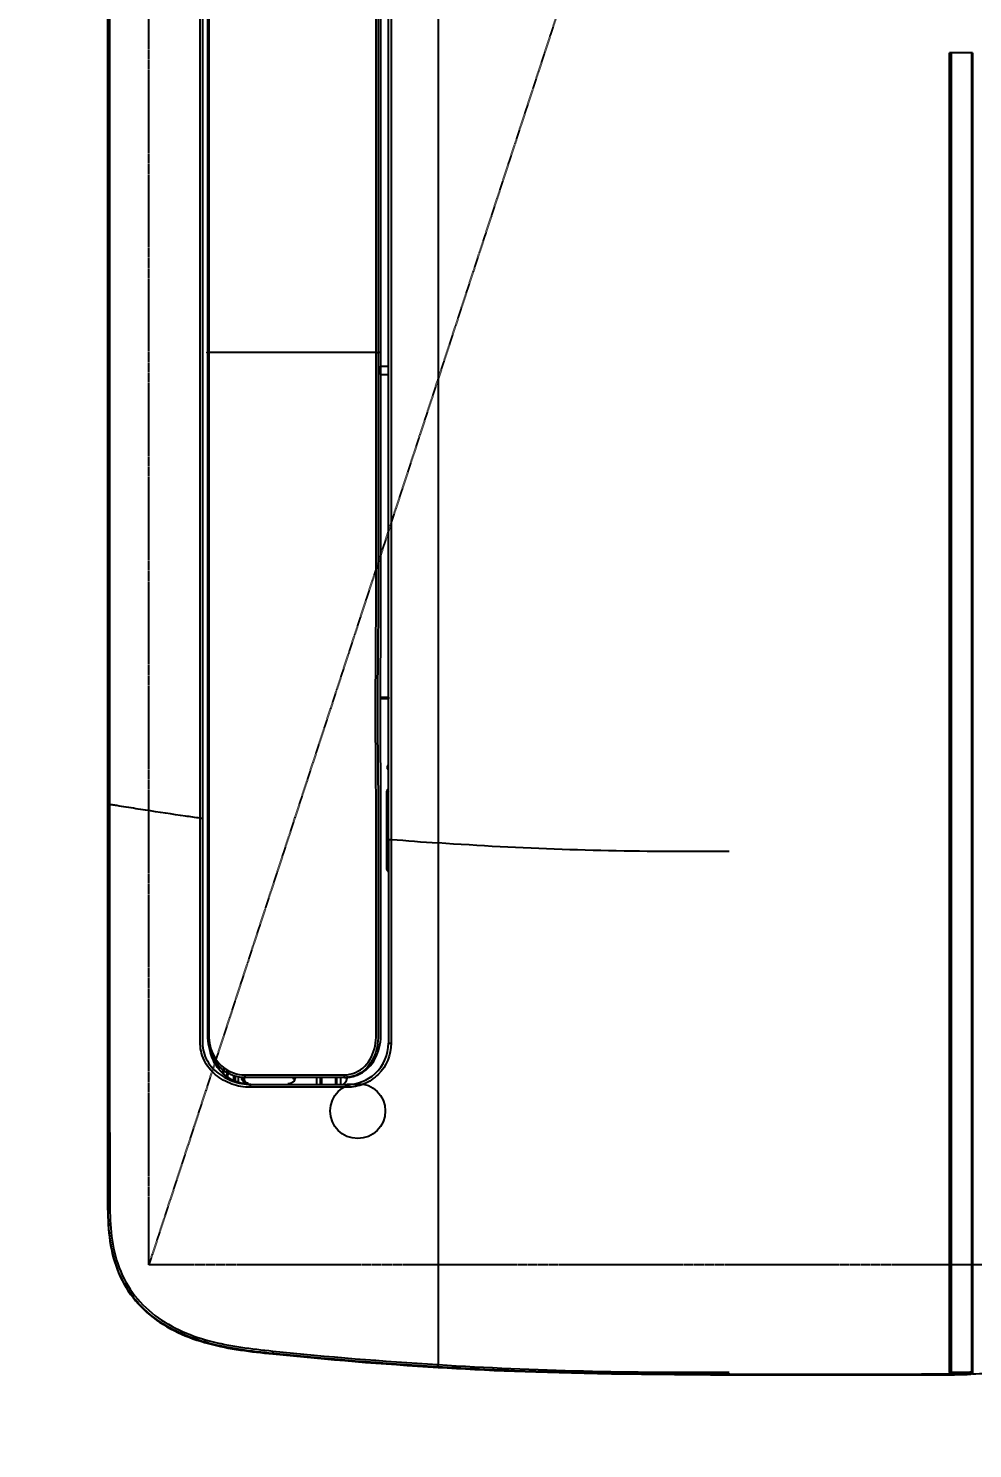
# Model space of a CAD drawing. Header units: millimetres. Extents: x 83042 to 109442, y 67232 to 86252.
# Drawn here: x 98123 to 98466, y 79793 to 80309 of the extents above; entities that cross this region are included whole.
import ezdxf

# ---------------------------------------------------------------- set-up
doc = ezdxf.new("R2010")
doc.units = ezdxf.units.MM
doc.linetypes.add('ACAD_ISO04W100', pattern=[30, 24, -3, 0, -3])
doc.linetypes.add('HIDDEN', pattern=[0.375, 0.25, -0.125])
for name, color, linetype in [('DIM', 7, 'Continuous'), ('도면층8', 8, 'Continuous'), ('면적', 241, 'ACAD_ISO04W100')]:
    doc.layers.add(name, color=color, linetype=linetype)
doc.styles.add('HY 울릉도 L', font='malgun.ttf')
doc.styles.add('YOURNAME', font='malgun.ttf')
doc.dimstyles.new('60', dxfattribs={"dimscale": 60, "dimtxt": 2, "dimasz": 1, "dimexe": 1, "dimexo": 1, "dimgap": 1, "dimtad": 1, "dimdec": 0, "dimrnd": 0.05, "dimdsep": 46, "dimlunit": 6, "dimtxsty": 'HY 울릉도 L', "dimblk": 'ARCHTICK', "dimcen": 2.5, "dimdle": 1, "dimclrd": 133, "dimclre": 133, "dimclrt": 30, "dimadec": 0, "dimazin": 0, "dimtfac": 1, "dimtdec": 0, "dimtix": 1, "dimtmove": 2, "dimatfit": 3, "dimldrblk": 'ARCHTICK', "dimfxl": 1, "dimlwd": -1, "dimlwe": -1, "dimarcsym": 0})
doc.dimstyles.new('YOURNAME-50', dxfattribs={"dimscale": 50, "dimtxt": 1.8, "dimasz": 0.9, "dimexe": 1, "dimexo": 3, "dimgap": 0.7, "dimtad": 1, "dimdec": 0, "dimzin": 0, "dimdsep": 46, "dimtxsty": 'YOURNAME', "dimblk": 'ARCHTICK', "dimcen": 0, "dimclrd": 1, "dimclre": 1, "dimclrt": 7, "dimadec": 0, "dimazin": 0, "dimtfac": 1, "dimtdec": 0, "dimtix": 1, "dimtmove": 2, "dimatfit": 3, "dimldrblk": 'ARCHTICK', "dimfxl": 1, "dimtolj": 1, "dimtzin": 0, "dimarcsym": 0})

# ---------------------------------------------------------------- blocks, each defined once
blk = doc.blocks.new('*U16')
at = {"color": 8}
for p, q in [((64.94, 499.79), (64.94, 499.97)), ((74.34, 499.97), (74.34, 499.79)), ((207.18, 499.78), (207.18, 499.97)), ((1312.7, 499.97), (207.18, 499.97)), ((207.18, 499.29), (207.18, 499.78)), ((207.18, 499.78), (1312.7, 499.78)), ((1312.7, 499.29), (207.18, 499.29)), ((112.06, 459.46), (110.89, 459.46)), ((111.13, 459.66), (112.3, 459.66)), ((112.3, 459.66), (111.13, 459.66)), ((106.72, 454.1), (108.78, 454.1)), ((109.46, 458.21), (109.46, 458.21)), ((110.81, 457.77), (110.81, 457.77)), ((111.15, 458.06), (111.15, 458.06)), ((108.37, 452.6), (106.16, 452.6)), ((106.51, 453.6), (108.64, 453.6)), ((107.32, 450.92), (107.99, 450.92)), ((107.32, 450.42), (107.32, 450.92)), ((107.94, 450.42), (107.32, 450.42)), ((107.67, 450.92), (107.67, 451.04)), ((105.97, 434.3), (105.67, 434.3)), ((107.32, 432.52), (107.32, 432.02)), ((107.32, 432.52), (107.94, 432.52)), ((107.94, 424.19), (105.44, 424.19)), ((105.44, 422.63), (107.94, 422.63)), ((107.94, 422.31), (105.44, 422.31)), ((105.44, 417.17), (107.94, 417.17)), ((107.94, 416.85), (105.44, 416.85)), ((105.44, 415.29), (107.94, 415.29)), ((105.47, 413.05), (105.47, 408.05)), ((183.92, 398.12), (183.92, 398.62)), ((183.92, 398.62), (203.22, 398.62)), ((194.4, 398), (1325.49, 398)), ((1325.47, 397.02), (194.4, 397.02)), ((203.22, 398.12), (194.8, 398.12)), ((203.22, 398.12), (203.22, 398.62)), ((203.22, 398.62), (206.22, 398.62)), ((203.72, 398.12), (203.22, 398.12)), ((203.22, 398), (203.22, 398.12)), ((203.72, 398.12), (203.72, 398)), ((205.72, 398.12), (203.72, 398.12)), ((206.22, 398.12), (205.72, 398.12)), ((205.72, 398), (205.72, 398.12)), ((206.22, 398.62), (211.42, 398.62)), ((206.22, 398.62), (206.22, 398.12)), ((206.22, 398.12), (206.22, 398)), ((211.42, 398.12), (206.22, 398.12)), ((211.42, 398.62), (211.42, 398.12)), ((212.2, 398.46), (212, 398)), ((212.82, 398.04), (219.55, 398.04)), ((220.02, 398.37), (221.02, 398.37)), ((221.49, 398.04), (245.47, 398.04)), ((245.47, 398.04), (245.47, 400.9)), ((245.47, 398.04), (245.47, 398)), ((245.97, 398.04), (245.47, 398.04)), ((245.97, 400.9), (245.97, 398.04)), ((245.97, 398), (245.97, 398.04)), ((366.17, 400.98), (363.17, 400.98)), ((363.17, 400.98), (363.17, 398)), ((366.17, 400.98), (366.17, 398)), ((1326.79, 380), (193.09, 380)), ((0.23, 194), (0.05, 194)), ((0.05, 194), (0.05, 194)), ((0.16, 193.19), (0.16, 193.19)), ((0.09, 190.49), (0.09, 190.49)), ((0.1, 190.56), (0.1, 190.56)), ((0.12, 189.44), (0.12, 189.43)), ((0.25, 186.81), (0.25, 186.8)), ((0.25, 186.81), (0.25, 186.8)), ((479.94, 186.06), (479.94, 186.02))]:
    blk.add_line(p, q, dxfattribs=at)
at = {"color": 1, "linetype": 'HIDDEN'}
blk.add_line((1479.94, 14.99), (39.94, 484.99), dxfattribs=at)
at = {"color": 0}
blk.add_line((7.59, 440), (7.77, 439.98), dxfattribs=at)
at = {"color": 1, "linetype": 'HIDDEN'}
blk.add_lwpolyline([(1479.94, 484.99), (1479.94, 14.99), (39.94, 14.99), (39.94, 484.99)], close=True, dxfattribs=at)
at = {"color": 1, "ltscale": 5}
blk.add_circle((95.79, 409.18), 10, dxfattribs=at)
at = {"color": 8, "extrusion": (0, -1.78405e-06, 1)}
for centre, radius, start, end in [((110.65, 468.06, 0), 11.8, 258.0221, 265.7489), ((110.65, 468.06, 0), 11.5, 258.8284, 270), ((111.15, 468.06, 0), 10, 260.9749, 268.0634)]:
    blk.add_arc(centre, radius, start, end, dxfattribs=at)
at = {"color": 8, "extrusion": (0, 1.78405e-06, -1)}
for centre, radius, start, end in [((-110.65, 468.06, 0), 11.8, 274.2264, 281.8969), ((-111.15, 468.06, 0), 10.3, 271.9087, 279.9474), ((-111.15, 468.06, 0), 10, 270, 278.8915)]:
    blk.add_arc(centre, radius, start, end, dxfattribs=at)
at = {"color": 8, "extrusion": (0, 0, -1)}
for centre, radius, start, end in [((-108.17, 448.9), 2.5, 0, 90), ((-108.17, 434.3), 2.5, 270, 0), ((-183.92, 396.62), 2, 44.0902, 90), ((-211.42, 396.62), 2, 90, 112.9871)]:
    blk.add_arc(centre, radius, start, end, dxfattribs=at)
at = {"color": 8}
for centre, radius, start, end in [((107.32, 448.92), 1.5, 90, 180), ((108.17, 448.9), 2.2, 90, 180), ((183.92, 396.62), 1.5, 90, 112.3383), ((203.22, 398.12), 0.5, 0, 90), ((206.22, 398.12), 0.5, 90, 180), ((211.42, 396.62), 1.5, 67.0129, 90), ((220.02, 397.87), 0.5, 90, 164.4244), ((221.02, 397.87), 0.5, 15.5756, 90), ((0.87, 193.8), 0.2, 90, 99.4283)]:
    blk.add_arc(centre, radius, start, end, dxfattribs=at)
for centre, major_axis, ratio, start_param, end_param in [((64.94, 498.79), (0, -1), 0.001929, 3.193953, 4.306784), ((74.34, 498.79), (0, -1), 0.001772, 3.193953, 4.288885), ((111.16, 468.06), (0.54, 10.29), 0.999999, 3.160229, 3.194513), ((111.15, 457.76), (0, -0.3), 0.033315, 1.570795, 3.141593), ((108.94, 450), (1, 0), 0.196079, 1.608953, 3.141593), ((104.44, 413), (-1, 0), 0.07156, 3.153473, 4.767184), ((108.47, 419.98), (0, -7.07), 0.707107, 5.639684, 6.283185), ((108.94, 414), (-1, 0), 0.074744, 4.759147, 6.283185), ((120.44, 397), (0, 1), 0.039733, 0.029781, 1.540115), ((212.36, 397.79), (0.313, 0.39), 0.614856, 5.699141, 6.283185), ((220.02, 397.87), (0, 0.5), 0.4, 0, 1.298954), ((221.02, 397.87), (0, 0.5), 0.4, 4.984232, 6.283185), ((1.22, 194.01), (-1, -0.011), 0.000851, 5.81073, 6.230827), ((0.73, 193.82), (-0.5, 0.021), 0.710917, 0.074486, 0.971745), ((0.78, 194.01), (-0.436, 0.245), 0.699022, 0.689796, 1.432768), ((0.81, 194.06), (-0.393, 0.309), 0.676566, 0.870738, 1.553972), ((0.87, 193.8), (0.033, -0.197), 0.348188, 3.1344, 4.658358), ((0.87, 193.8), (0, -0.2), 0.351833, 3.141593, 4.716068), ((0.99, 193.8), (0, -0.2), 0.205027, 3.141593, 4.714452), ((1.09, 186.26), (0, -0.2), 0.201921, 4.714424, 6.229723)]:
    blk.add_ellipse(centre, major_axis=major_axis, ratio=ratio, start_param=start_param, end_param=end_param, dxfattribs=at)
at = {"color": 0}
blk.add_ellipse((8.76, 439.87), major_axis=(0.995, -0.101), ratio=0.077303, start_param=1.70807, end_param=3.089075, dxfattribs=at)
at = {"color": 8}
for points, knots in [([(64.94, 499.97), (60.94, 499.97), (56.94, 499.96), (48.99, 499.3), (44.99, 498.64), (37.4, 496.32), (33.73, 494.64), (27.14, 490.26), (24.24, 487.62), (16.62, 478.39), (13.4, 470.95), (9.3, 455.73), (8.4, 447.91), (7.59, 440)], [0, 0, 0, 0, 0.125, 0.125, 0.25, 0.25, 0.375, 0.375, 0.5, 0.5, 0.75, 0.75, 1, 1, 1, 1]), ([(7.77, 439.98), (8.57, 447.84), (9.47, 455.72), (12.57, 467.18), (13.89, 470.95), (17.27, 478.04), (19.36, 481.44), (24.4, 487.53), (27.32, 490.18), (33.97, 494.56), (37.55, 496.2), (45.18, 498.5), (49.12, 499.14), (57, 499.78), (60.97, 499.79), (64.94, 499.79)], [0, 0, 0, 0, 0.25, 0.25, 0.375, 0.375, 0.5, 0.5, 0.625, 0.625, 0.75, 0.75, 0.875, 0.875, 1, 1, 1, 1]), ([(64.94, 499.19), (61.02, 499.18), (57.1, 499.16), (49.32, 498.5), (45.44, 497.86), (37.92, 495.56), (34.38, 493.94), (27.84, 489.58), (24.98, 486.95), (20.03, 480.91), (17.99, 477.55), (14.67, 470.54), (13.37, 466.82), (10.33, 455.51), (9.44, 447.75), (8.63, 439.96)], [0, 0, 0, 0, 0.125, 0.125, 0.25, 0.25, 0.375, 0.375, 0.5, 0.5, 0.625, 0.625, 0.75, 0.75, 1, 1, 1, 1]), ([(74.34, 499.97), (72.99, 499.97), (71.63, 499.97), (69.39, 499.97), (68.5, 499.97), (66.72, 499.97), (65.83, 499.97), (64.94, 499.97)], [0, 0, 0, 0, 0.432551, 0.432551, 0.716276, 0.716276, 1, 1, 1, 1]), ([(64.94, 499.79), (66.3, 499.79), (67.65, 499.79), (69.9, 499.79), (70.79, 499.79), (72.56, 499.79), (73.45, 499.79), (74.34, 499.79)], [0, 0, 0, 0, 0.432551, 0.432551, 0.716275, 0.716275, 1, 1, 1, 1]), ([(74.34, 499.2), (73.67, 499.2), (73.01, 499.2), (69.87, 499.19), (67.41, 499.19), (64.94, 499.19)], [0, 0, 0, 0, 0.212761, 0.212761, 1, 1, 1, 1]), ([(207.1, 499.97), (203.06, 499.97), (199.01, 499.97), (180.94, 499.97), (166.92, 499.97), (148.86, 499.97), (144.81, 499.97), (124.57, 499.97), (108.38, 499.97), (86.24, 499.97), (80.29, 499.97), (74.34, 499.97)], [0, 0, 0, 0, 0.091469, 0.091469, 0.40823, 0.40823, 0.499699, 0.499699, 0.865576, 0.865576, 1, 1, 1, 1]), ([(74.34, 499.79), (78.39, 499.79), (82.44, 499.79), (102.68, 499.79), (118.87, 499.79), (143.16, 499.79), (151.25, 499.78), (175.25, 499.78), (191.16, 499.78), (207.07, 499.78)], [0, 0, 0, 0, 0.091494, 0.091494, 0.457471, 0.457471, 0.640459, 0.640459, 1, 1, 1, 1]), ([(207.07, 499.29), (191.16, 499.29), (175.25, 499.29), (151.25, 499.28), (143.15, 499.28), (118.87, 499.26), (102.68, 499.24), (82.44, 499.21), (78.39, 499.21), (74.34, 499.2)], [0, 0, 0, 0, 0.35954, 0.35954, 0.542528, 0.542528, 0.908505, 0.908505, 1, 1, 1, 1]), ([(202.08, 466.37), (202.33, 468.15), (203.26, 474.84), (204.6, 483.83), (205.89, 492.05), (206.54, 496.07), (206.87, 498.1), (207.01, 498.98), (207.07, 499.29)], [0, 0, 0, 0, 0.156829, 0.590095, 0.806728, 0.915045, 0.969203, 1, 1, 1, 1]), ([(104.39, 448.19), (104.4, 450.47), (104.78, 452.71), (106.32, 457.01), (107.46, 459.03), (110.39, 462.51), (112.22, 463.98), (115.33, 465.46), (116.45, 465.83), (118.67, 466.29), (119.79, 466.38), (129.93, 466.4), (138.94, 466.37), (166, 466.38), (184.04, 466.37), (202.07, 466.37)], [0, 0, 0, 0, 0.0625, 0.0625, 0.125, 0.125, 0.1875, 0.1875, 0.21875, 0.21875, 0.25, 0.25, 0.5, 0.5, 1, 1, 1, 1]), ([(202.08, 465.48), (184.3, 465.49), (166.51, 465.49), (139.84, 465.49), (130.96, 465.48), (120.96, 465.5), (119.84, 465.54), (117.64, 465.26), (116.54, 464.96), (113.36, 463.64), (111.53, 462.21), (108.57, 458.76), (107.42, 456.75), (106.25, 453.57), (105.95, 452.47), (105.54, 450.25), (105.44, 449.09), (105.44, 448)], [0, 0, 0, 0, 0.5, 0.5, 0.75, 0.75, 0.78125, 0.78125, 0.8125, 0.8125, 0.875, 0.875, 0.9375, 0.9375, 0.96875, 0.96875, 1, 1, 1, 1]), ([(202.07, 466.37), (210.7, 466.36), (219.34, 466.37), (234.17, 466.37), (240.37, 466.37), (252.76, 466.37), (258.96, 466.37), (277.55, 466.37), (289.94, 466.37), (308.53, 466.37), (314.73, 466.37), (327.12, 466.37), (333.32, 466.37), (351.91, 466.37), (364.31, 466.37), (382.9, 466.37), (389.09, 466.37), (401.49, 466.37), (407.68, 466.37), (420.08, 466.37), (426.28, 466.37), (444.87, 466.37), (457.26, 466.37), (475.85, 466.37), (1042.05, 466.37), (1054.44, 466.37), (1060.64, 466.37), (1079.23, 466.37), (1091.62, 466.37), (1110.21, 466.37), (1116.41, 466.37), (1128.81, 466.37), (1135, 466.37), (1153.59, 466.37), (1165.99, 466.37), (1184.58, 466.37), (1190.78, 466.37), (1203.17, 466.37), (1209.37, 466.37), (1221.76, 466.37), (1227.96, 466.37), (1246.55, 466.37), (1258.94, 466.37), (1277.53, 466.37), (1283.73, 466.37), (1296.12, 466.37), (1302.32, 466.37), (1311.62, 466.37), (1314.71, 466.37), (1317.81, 466.37)], [0, 0, 0, 0, 0.046607, 0.046607, 0.08006, 0.08006, 0.113512, 0.113512, 0.180417, 0.180417, 0.213869, 0.213869, 0.247322, 0.247322, 0.314226, 0.314226, 0.347679, 0.347679, 0.381131, 0.381131, 0.414583, 0.414583, 0.481488, 0.481488, 0.514941, 0.514941, 0.548393, 0.548393, 0.615298, 0.615298, 0.64875, 0.64875, 0.682202, 0.682202, 0.749107, 0.749107, 0.78256, 0.78256, 0.816012, 0.816012, 0.849464, 0.849464, 0.916369, 0.916369, 0.949821, 0.949821, 0.983274, 0.983274, 1, 1, 1, 1]), ([(1317.81, 465.48), (1314.71, 465.48), (1311.62, 465.48), (1302.32, 465.48), (1296.12, 465.48), (1283.73, 465.48), (1277.53, 465.48), (1258.94, 465.48), (1246.55, 465.48), (1227.96, 465.48), (1221.76, 465.48), (1209.37, 465.48), (1203.17, 465.48), (1190.78, 465.48), (1184.58, 465.48), (1165.99, 465.49), (1153.59, 465.49), (1135, 465.49), (1128.81, 465.49), (1116.41, 465.48), (1110.21, 465.48), (1091.62, 465.48), (1079.23, 465.48), (1060.64, 465.48), (1054.44, 465.48), (1042.05, 465.48), (475.85, 465.48), (457.26, 465.48), (444.87, 465.48), (426.28, 465.49), (420.08, 465.49), (407.68, 465.49), (401.49, 465.49), (389.09, 465.49), (382.9, 465.49), (364.31, 465.49), (351.91, 465.49), (333.32, 465.49), (327.12, 465.49), (314.73, 465.49), (308.53, 465.49), (289.94, 465.48), (277.55, 465.48), (258.96, 465.48), (252.76, 465.48), (240.37, 465.48), (234.17, 465.48), (219.34, 465.49), (210.71, 465.48), (202.08, 465.48)], [0, 0, 0, 0, 0.016728, 0.016728, 0.05018, 0.05018, 0.083633, 0.083633, 0.150538, 0.150538, 0.183991, 0.183991, 0.217444, 0.217444, 0.250897, 0.250897, 0.317803, 0.317803, 0.351255, 0.351255, 0.384708, 0.384708, 0.451614, 0.451614, 0.485067, 0.485067, 0.51852, 0.51852, 0.585425, 0.585425, 0.618878, 0.618878, 0.652331, 0.652331, 0.685784, 0.685784, 0.752689, 0.752689, 0.786142, 0.786142, 0.819595, 0.819595, 0.886501, 0.886501, 0.919954, 0.919954, 0.953407, 0.953407, 1, 1, 1, 1]), ([(105.44, 448), (105.44, 449.96), (106.23, 453.88), (109.56, 458.9), (113.79, 461.69), (117.05, 462.67), (118.42, 462.86), (118.81, 462.9)], [0, 0, 0, 0, 0.270614, 0.541229, 0.811843, 0.94715, 1, 1, 1, 1]), ([(107.94, 450), (107.94, 452.79), (108.83, 455.54), (112.09, 459.91), (114.48, 461.57), (118.44, 463.01), (119.8, 463.32), (122.62, 463.61), (124.04, 463.59), (128.27, 463.59), (131.1, 463.59), (145.22, 463.58), (156.51, 463.58), (190.41, 463.57), (213, 463.58), (280.79, 463.58), (325.98, 463.57), (371.17, 463.58)], [0, 0, 0, 0, 0.03125, 0.03125, 0.0625, 0.0625, 0.078125, 0.078125, 0.09375, 0.09375, 0.125, 0.125, 0.25, 0.25, 0.5, 0.5, 1, 1, 1, 1]), ([(371.17, 463.21), (326.21, 463.2), (281.25, 463.2), (213.81, 463.21), (191.33, 463.21), (157.61, 463.21), (146.37, 463.21), (132.32, 463.21), (129.51, 463.21), (125.3, 463.22), (123.89, 463.24), (121.09, 463.11), (119.69, 462.89), (115.7, 461.64), (113.25, 460.03), (109.86, 455.7), (108.9, 452.97), (108.9, 450.2)], [0, 0, 0, 0, 0.5, 0.5, 0.75, 0.75, 0.875, 0.875, 0.90625, 0.90625, 0.921875, 0.921875, 0.9375, 0.9375, 0.96875, 0.96875, 1, 1, 1, 1]), ([(371.17, 463.58), (371.17, 463.67), (371.17, 463.74), (371.17, 463.86), (371.17, 463.9), (371.17, 463.95), (371.17, 463.96), (371.17, 463.93), (371.17, 463.9), (371.17, 463.8), (371.17, 463.74), (371.17, 463.58), (371.17, 463.48), (371.17, 463.32), (371.17, 463.27), (371.17, 463.21)], [0, 0, 0, 0, 0.152614, 0.152614, 0.305228, 0.305228, 0.457842, 0.457842, 0.610455, 0.610455, 0.763069, 0.763069, 0.915683, 0.915683, 1, 1, 1, 1]), ([(371.17, 463.58), (452.63, 463.58), (1094.09, 463.58), (1216.28, 463.58), (1257.01, 463.6), (1318.1, 463.58), (1338.47, 463.59), (1369.01, 463.59), (1379.18, 463.6), (1391.91, 463.6), (1394.45, 463.66), (1399.54, 463.49), (1402.08, 462.97), (1406.57, 460.78), (1408.54, 459.13), (1411.24, 454.97), (1411.94, 452.5), (1411.94, 450)], [0, 0, 0, 0, 0.5, 0.5, 0.75, 0.75, 0.875, 0.875, 0.9375, 0.9375, 0.953125, 0.953125, 0.96875, 0.96875, 0.984375, 0.984375, 1, 1, 1, 1]), ([(1410.98, 450.21), (1410.98, 452.71), (1410.22, 455.17), (1407.41, 459.27), (1405.38, 460.89), (1401.93, 462.41), (1400.7, 462.77), (1398.22, 463.18), (1396.95, 463.22), (1393.14, 463.23), (1390.6, 463.22), (1377.92, 463.22), (1367.77, 463.21), (1337.31, 463.2), (1317.01, 463.2), (1256.08, 463.21), (1215.47, 463.2), (1093.63, 463.21), (452.4, 463.21), (371.17, 463.21)], [0, 0, 0, 0, 0.015625, 0.015625, 0.03125, 0.03125, 0.039062, 0.039062, 0.046875, 0.046875, 0.0625, 0.0625, 0.125, 0.125, 0.25, 0.25, 0.5, 0.5, 1, 1, 1, 1]), ([(120.4, 397.03), (116.16, 397.03), (112.02, 398.78), (107.59, 403.22), (106.4, 405), (104.8, 408.88), (104.39, 410.96), (104.39, 413.07)], [0, 0, 0, 0, 0.5, 0.5, 0.75, 0.75, 1, 1, 1, 1]), ([(105.44, 413), (105.44, 409.3), (106.87, 405.61), (112.18, 399.81), (116.28, 397.98), (120.44, 398)], [0, 0, 0, 0, 0.472272, 0.472272, 1, 1, 1, 1]), ([(371.17, 401.77), (348.67, 401.76), (326.16, 401.77), (292.41, 401.77), (281.16, 401.73), (258.66, 401.92), (247.4, 401.99), (224.9, 401.96), (213.65, 401.76), (191.15, 401.78), (179.9, 401.76), (157.4, 401.77), (146.15, 401.77), (132.09, 401.77), (129.28, 401.78), (125.07, 401.78), (123.66, 401.73), (120.86, 401.84), (119.46, 402.03), (115.43, 403.06), (112.85, 404.38), (109.03, 408.45), (107.94, 411.19), (107.94, 414)], [0, 0, 0, 0, 0.25, 0.25, 0.375, 0.375, 0.5, 0.5, 0.625, 0.625, 0.75, 0.75, 0.875, 0.875, 0.90625, 0.90625, 0.921875, 0.921875, 0.9375, 0.9375, 0.96875, 0.96875, 1, 1, 1, 1]), ([(107.94, 414), (107.94, 412.58), (108.18, 411.15), (109.12, 408.48), (109.81, 407.27), (112.53, 403.97), (115.03, 402.46), (119.09, 401.2), (120.5, 400.94), (123.31, 400.75), (124.72, 400.78), (128.94, 400.78), (131.75, 400.78), (145.83, 400.77), (157.1, 400.78), (179.63, 400.77), (190.9, 400.77), (213.43, 400.76), (224.7, 400.9), (247.23, 400.92), (258.5, 400.87), (281.03, 400.74), (292.3, 400.77), (326.1, 400.77), (348.63, 400.77), (371.17, 400.77)], [0, 0, 0, 0, 0.015625, 0.015625, 0.03125, 0.03125, 0.0625, 0.0625, 0.078125, 0.078125, 0.09375, 0.09375, 0.125, 0.125, 0.25, 0.25, 0.375, 0.375, 0.5, 0.5, 0.625, 0.625, 0.75, 0.75, 1, 1, 1, 1]), ([(108.89, 414.07), (108.89, 411.27), (110.09, 408.56), (114.08, 404.65), (116.68, 403.44), (120.76, 402.61), (122.16, 402.52), (124.96, 402.51), (126.35, 402.52), (130.55, 402.52), (133.35, 402.51), (147.33, 402.51), (158.52, 402.51), (180.9, 402.51), (192.1, 402.52), (214.48, 402.5), (225.67, 402.69), (248.05, 402.7), (259.25, 402.64), (281.63, 402.47), (292.82, 402.51), (326.4, 402.51), (348.78, 402.51), (371.17, 402.51)], [0, 0, 0, 0, 0.03125, 0.03125, 0.0625, 0.0625, 0.078125, 0.078125, 0.09375, 0.09375, 0.125, 0.125, 0.25, 0.25, 0.375, 0.375, 0.5, 0.5, 0.625, 0.625, 0.75, 0.75, 1, 1, 1, 1]), ([(371.17, 402.51), (452.2, 402.51), (1093.24, 402.51), (1194.53, 402.5), (1214.79, 402.49), (1245.18, 402.48), (1255.31, 402.67), (1275.56, 402.86), (1285.69, 402.89), (1298.35, 402.72), (1300.89, 402.69), (1305.95, 402.56), (1308.48, 402.47), (1316.08, 402.52), (1321.14, 402.49), (1336.33, 402.51), (1346.46, 402.51), (1366.72, 402.51), (1376.84, 402.51), (1389.5, 402.52), (1392.03, 402.52), (1395.82, 402.52), (1397.09, 402.49), (1399.61, 402.7), (1400.86, 402.92), (1404.44, 404.02), (1406.69, 405.31), (1410.04, 409.12), (1410.99, 411.55), (1410.99, 414.09)], [0, 0, 0, 0, 0.5, 0.5, 0.625, 0.625, 0.6875, 0.6875, 0.75, 0.75, 0.765625, 0.765625, 0.78125, 0.78125, 0.8125, 0.8125, 0.875, 0.875, 0.9375, 0.9375, 0.953125, 0.953125, 0.960937, 0.960937, 0.96875, 0.96875, 0.984375, 0.984375, 1, 1, 1, 1]), ([(1411.94, 414), (1411.94, 411.49), (1411.07, 408.97), (1407.87, 405.07), (1405.66, 403.68), (1400.96, 402.01), (1398.4, 401.75), (1393.32, 401.79), (1390.79, 401.78), (1378.1, 401.77), (1367.94, 401.77), (1347.63, 401.77), (1337.48, 401.77), (1322.24, 401.76), (1317.16, 401.78), (1307.01, 401.73), (1301.93, 401.96), (1286.7, 402.2), (1276.54, 402.18), (1256.22, 401.97), (1246.06, 401.75), (1215.59, 401.75), (1195.27, 401.76), (1093.7, 401.77), (452.43, 401.77), (371.17, 401.77)], [0, 0, 0, 0, 0.015625, 0.015625, 0.03125, 0.03125, 0.046875, 0.046875, 0.0625, 0.0625, 0.125, 0.125, 0.1875, 0.1875, 0.21875, 0.21875, 0.25, 0.25, 0.3125, 0.3125, 0.375, 0.375, 0.5, 0.5, 1, 1, 1, 1]), ([(371.17, 400.77), (452.5, 400.77), (1093.84, 400.77), (1195.51, 400.76), (1215.85, 400.75), (1246.35, 400.75), (1256.52, 400.9), (1276.85, 401.05), (1287.02, 401.06), (1302.27, 400.89), (1307.35, 400.74), (1317.52, 400.78), (1322.6, 400.75), (1337.85, 400.77), (1348.02, 400.77), (1368.35, 400.77), (1378.51, 400.78), (1391.22, 400.78), (1393.76, 400.76), (1397.56, 400.81), (1398.83, 400.88), (1401.33, 401.34), (1402.58, 401.71), (1406.08, 403.21), (1408.18, 404.76), (1410.42, 407.88), (1410.98, 409.01), (1411.75, 411.43), (1411.94, 412.73), (1411.94, 414)], [0, 0, 0, 0, 0.5, 0.5, 0.625, 0.625, 0.6875, 0.6875, 0.75, 0.75, 0.78125, 0.78125, 0.8125, 0.8125, 0.875, 0.875, 0.9375, 0.9375, 0.953125, 0.953125, 0.960938, 0.960938, 0.96875, 0.96875, 0.984375, 0.984375, 0.992188, 0.992188, 1, 1, 1, 1]), ([(371.17, 402.51), (371.17, 402.39), (371.17, 402.28), (371.17, 402.07), (371.17, 401.96), (371.17, 401.83), (371.17, 401.8), (371.17, 401.77)], [0, 0, 0, 0, 0.416043, 0.416043, 0.832086, 0.832086, 1, 1, 1, 1]), ([(212.2, 398.46), (212.28, 398.42), (212.36, 398.38), (212.51, 398.29), (212.58, 398.25), (212.65, 398.19), (212.66, 398.18), (212.67, 398.18)], [0, 0, 0, 0, 0.467762, 0.467762, 0.915321, 0.915321, 1, 1, 1, 1]), ([(3.72, 380.14), (3.72, 380.1), (3.71, 380.05), (3.71, 380), (3.71, 380), (3.71, 380)], [0, 0, 0, 0, 0.99958, 0.99958, 1, 1, 1, 1]), ([(193.09, 380), (185.02, 380), (168.87, 380), (144.64, 380), (120.43, 380), (96.22, 380), (72.05, 380), (47.93, 380), (27.87, 380), (13.88, 380), (7.16, 380), (4.44, 380), (3.71, 380)], [0, 0, 0, 0, 0.127521, 0.255042, 0.382563, 0.510084, 0.637605, 0.765126, 0.892647, 0.956408, 0.988288, 1, 1, 1, 1]), ([(190.04, 274.41), (189.97, 279.61), (189.85, 299.82), (190.47, 335.04), (192.04, 365.02), (193.09, 380)], [0, 0, 0, 0, 0.147518, 0.573759, 1, 1, 1, 1]), ([(0.05, 194), (0.05, 193.53), (0.06, 193.07), (0.07, 192.25), (0.07, 191.9), (0.08, 191.2), (0.09, 190.84), (0.09, 190.49)], [0, 0, 0, 0, 0.399294, 0.399294, 0.699647, 0.699647, 1, 1, 1, 1]), ([(0.16, 193.19), (0.15, 192.75), (0.14, 192.31), (0.12, 191.43), (0.11, 191), (0.1, 190.56)], [0, 0, 0, 0, 0.5, 0.5, 1, 1, 1, 1]), ([(0.8, 193.8), (0.74, 193.79), (0.68, 193.78), (0.54, 193.73), (0.47, 193.69), (0.34, 193.6), (0.28, 193.53), (0.19, 193.38), (0.16, 193.28), (0.16, 193.19)], [0, 0, 0, 0, 0.154456, 0.154456, 0.374956, 0.374956, 0.653826, 0.653826, 1, 1, 1, 1]), ([(0.25, 186.81), (0.24, 187.01), (0.24, 187.2), (0.22, 188.27), (0.21, 189.13), (0.19, 190.87), (0.18, 191.73), (0.16, 192.79), (0.16, 192.99), (0.16, 193.19)], [0, 0, 0, 0, 0.092547, 0.092547, 0.500171, 0.500171, 0.907796, 0.907796, 1, 1, 1, 1]), ([(0.23, 193.81), (0.23, 193.87), (0.26, 193.93), (0.32, 193.99), (0.33, 194), (0.33, 194)], [0, 0, 0, 0, 0.894177, 0.894177, 1, 1, 1, 1]), ([(0.4, 194.05), (0.43, 194.07), (0.47, 194.09), (0.58, 194.16), (0.66, 194.21), (0.79, 194.28), (0.82, 194.29), (0.88, 194.32), (0.9, 194.34), (0.95, 194.36), (0.96, 194.37), (0.98, 194.38), (0.99, 194.38), (1, 194.39), (1.01, 194.39), (1.01, 194.4), (1.02, 194.4), (1.02, 194.4), (1.02, 194.4), (1.03, 194.4)], [0, 0, 0, 0, 0.211843, 0.211843, 0.618776, 0.618776, 0.759942, 0.759942, 0.870728, 0.870728, 0.929874, 0.929874, 0.961875, 0.961875, 0.979256, 0.979256, 0.992466, 0.992466, 1, 1, 1, 1]), ([(1.03, 194.4), (1.03, 194.4), (1.02, 194.4), (1.02, 194.39), (1.02, 194.39), (1.02, 194.38), (1.01, 194.38), (1.01, 194.36), (1, 194.36), (0.99, 194.33), (0.99, 194.32), (0.97, 194.28), (0.95, 194.25), (0.92, 194.19), (0.91, 194.15), (0.87, 194.07), (0.86, 194.03), (0.84, 193.99)], [0, 0, 0, 0, 0.013568, 0.013568, 0.037214, 0.037214, 0.068468, 0.068468, 0.126077, 0.126077, 0.232683, 0.232683, 0.432706, 0.432706, 0.68324, 0.68324, 1, 1, 1, 1]), ([(0.9, 193.94), (5.81, 193.94), (10.75, 193.94), (20.63, 193.94), (25.58, 193.94), (40.44, 193.94), (50.37, 193.94), (80.23, 193.94), (100.21, 193.94), (140.17, 193.94), (160.16, 193.94), (200.13, 193.94), (220.12, 193.94), (320.05, 193.94), (400, 193.94), (479.94, 193.94)], [0, 0, 0, 0, 0.03125, 0.03125, 0.0625, 0.0625, 0.125, 0.125, 0.25, 0.25, 0.375, 0.375, 0.5, 0.5, 1, 1, 1, 1]), ([(479.94, 193.8), (400.01, 193.8), (320.07, 193.8), (220.16, 193.8), (200.17, 193.8), (160.21, 193.8), (140.22, 193.8), (100.27, 193.8), (80.31, 193.8), (50.44, 193.8), (40.5, 193.8), (25.63, 193.8), (20.67, 193.8), (10.79, 193.8), (5.84, 193.8), (0.95, 193.8)], [0, 0, 0, 0, 0.5, 0.5, 0.625, 0.625, 0.75, 0.75, 0.875, 0.875, 0.9375, 0.9375, 0.96875, 0.96875, 1, 1, 1, 1]), ([(0.95, 193.8), (0.95, 193.4), (0.96, 193.01), (0.97, 191.74), (0.98, 190.88), (1.01, 189.14), (1.02, 188.28), (1.04, 187.03), (1.05, 186.64), (1.05, 186.26)], [0, 0, 0, 0, 0.157944, 0.157944, 0.502409, 0.502409, 0.846873, 0.846873, 1, 1, 1, 1]), ([(1.03, 194.4), (4.91, 194.37), (8.8, 194.41), (16.61, 194.41), (20.52, 194.41), (32.26, 194.41), (40.12, 194.41), (63.7, 194.41), (79.47, 194.41), (111.03, 194.41), (126.83, 194.41), (158.43, 194.41), (174.24, 194.41), (190.04, 194.41)], [0, 0, 0, 0, 0.0625, 0.0625, 0.125, 0.125, 0.25, 0.25, 0.5, 0.5, 0.75, 0.75, 1, 1, 1, 1]), ([(189.04, 194), (186.07, 194), (183.09, 194), (160.13, 194), (140.14, 194), (100.18, 194), (80.2, 194), (50.34, 194), (40.41, 194), (25.55, 194), (20.6, 194), (10.93, 194), (6.2, 194), (1.5, 194)], [0, 0, 0, 0, 0.047401, 0.047401, 0.366063, 0.366063, 0.684724, 0.684724, 0.844055, 0.844055, 0.92372, 0.92372, 1, 1, 1, 1]), ([(189.04, 194), (206.08, 194), (223.12, 194), (320.09, 194), (400.02, 194), (479.94, 194)], [0, 0, 0, 0, 0.175746, 0.175746, 1, 1, 1, 1]), ([(190.03, 194.41), (193.94, 194.42), (197.85, 194.42), (209.57, 194.41), (217.39, 194.41), (233.02, 194.41), (240.84, 194.41), (264.29, 194.41), (279.92, 194.41), (303.37, 194.41), (311.18, 194.41), (326.82, 194.41), (334.63, 194.41), (358.08, 194.41), (373.72, 194.41), (397.16, 194.41), (404.98, 194.41), (420.61, 194.41), (428.43, 194.41), (450.81, 194.41), (465.38, 194.41), (479.94, 194.41)], [0, 0, 0, 0, 0.040442, 0.040442, 0.121325, 0.121325, 0.202208, 0.202208, 0.363975, 0.363975, 0.444859, 0.444859, 0.525742, 0.525742, 0.687509, 0.687509, 0.768392, 0.768392, 0.849276, 0.849276, 1, 1, 1, 1]), ([(0.1, 190.56), (0.1, 190.49), (0.1, 190.42), (0.1, 190.26), (0.1, 190.17), (0.1, 190), (0.1, 189.91), (0.1, 189.74), (0.11, 189.65), (0.11, 189.53), (0.11, 189.48), (0.12, 189.44)], [0, 0, 0, 0, 0.214453, 0.214453, 0.429132, 0.429132, 0.640881, 0.640881, 0.851843, 0.851843, 1, 1, 1, 1]), ([(0.12, 189.44), (0.14, 189), (0.16, 188.56), (0.2, 187.68), (0.22, 187.25), (0.25, 186.81)], [0, 0, 0, 0, 0.5, 0.5, 1, 1, 1, 1]), ([(0.25, 186.81), (0.25, 186.74), (0.26, 186.68), (0.33, 186.53), (0.38, 186.45), (0.51, 186.34), (0.58, 186.3), (0.66, 186.26), (0.67, 186.26), (0.69, 186.25)], [0, 0, 0, 0, 0.291599, 0.291599, 0.694986, 0.694986, 0.955686, 0.955686, 1, 1, 1, 1]), ([(0.26, 186.8), (0.26, 186.69), (0.3, 186.48), (0.48, 186.21), (0.66, 186.1), (0.76, 186.06)], [0, 0, 0, 0, 0.370538, 0.716833, 1, 1, 1, 1]), ([(0.4, 186), (0.45, 182.72), (0.52, 179.43), (0.66, 172.92), (0.75, 169.7), (0.84, 166.47)], [0, 0, 0, 0, 0.504534, 0.504534, 1, 1, 1, 1]), ([(0.77, 186.05), (0.77, 186.05), (0.76, 186.05), (0.75, 186.06), (0.74, 186.06), (0.72, 186.07), (0.72, 186.08), (0.71, 186.09), (0.7, 186.11), (0.69, 186.14), (0.69, 186.16), (0.68, 186.2), (0.68, 186.23), (0.69, 186.25), (0.69, 186.25), (0.69, 186.25)], [0, 0, 0, 0, 0.0305, 0.0305, 0.248677, 0.248677, 0.304697, 0.304697, 0.529926, 0.529926, 0.756562, 0.756562, 0.983109, 0.983109, 1, 1, 1, 1]), ([(0.69, 186.25), (0.7, 186.25), (0.72, 186.25), (0.84, 186.26), (0.94, 186.26), (1.05, 186.26)], [0, 0, 0, 0, 0.159863, 0.159863, 1, 1, 1, 1]), ([(1.09, 186.06), (1, 186.06), (0.92, 186.06), (0.82, 186.06), (0.79, 186.05), (0.77, 186.05)], [0, 0, 0, 0, 0.750656, 0.750656, 1, 1, 1, 1]), ([(0.77, 186.05), (0.77, 186.05), (0.78, 186.05), (0.8, 186.05), (0.81, 186.05), (0.84, 186.05), (0.86, 186.05), (0.92, 186.05), (0.96, 186.05), (0.99, 186.05)], [0, 0, 0, 0, 0.113501, 0.113501, 0.256211, 0.256211, 0.505873, 0.505873, 1, 1, 1, 1]), ([(1.05, 186.26), (5.95, 186.26), (10.89, 186.26), (20.78, 186.26), (25.73, 186.26), (40.61, 186.26), (50.55, 186.26), (80.42, 186.26), (100.38, 186.26), (140.31, 186.26), (160.28, 186.26), (200.24, 186.26), (220.22, 186.26), (320.11, 186.26), (400.03, 186.26), (479.94, 186.26)], [0, 0, 0, 0, 0.03125, 0.03125, 0.0625, 0.0625, 0.125, 0.125, 0.25, 0.25, 0.375, 0.375, 0.5, 0.5, 1, 1, 1, 1]), ([(479.94, 186.06), (400.03, 186.06), (320.12, 186.06), (220.24, 186.06), (200.26, 186.06), (160.31, 186.06), (140.32, 186.06), (100.39, 186.06), (80.43, 186.06), (50.57, 186.06), (40.64, 186.06), (25.77, 186.06), (20.81, 186.06), (10.93, 186.06), (5.99, 186.06), (1.09, 186.06)], [0, 0, 0, 0, 0.5, 0.5, 0.625, 0.625, 0.75, 0.75, 0.875, 0.875, 0.9375, 0.9375, 0.96875, 0.96875, 1, 1, 1, 1]), ([(2.84, 186.05), (2.84, 186.04), (2.84, 186.03), (2.84, 186.02), (2.84, 186.02), (2.84, 186.02)], [0, 0, 0, 0, 0.865418, 0.865418, 1, 1, 1, 1]), ([(2.84, 186.02), (7.73, 186.02), (12.66, 186.02), (22.51, 186.02), (27.44, 186.02), (42.25, 186.02), (52.15, 186.02), (81.91, 186.02), (101.8, 186.02), (141.56, 186.02), (161.46, 186.02), (201.24, 186.02), (221.14, 186.02), (320.6, 186.02), (400.17, 186.02), (479.74, 186.02)], [0, 0, 0, 0, 0.03125, 0.03125, 0.0625, 0.0625, 0.125, 0.125, 0.25, 0.25, 0.375, 0.375, 0.5, 0.5, 1, 1, 1, 1])]:
    blk.add_open_spline(points, degree=3, knots=knots, dxfattribs=at)
for points, degree in [([(207.18, 499.29), (207.14, 499.29), (207.1, 499.29), (207.05, 499.29)], 3), ([(207.07, 499.29), (207.07, 499.58), (207.07, 499.77), (207.07, 499.78)], 3), ([(207.07, 499.78), (207.11, 499.78), (207.14, 499.78), (207.18, 499.78)], 3), ([(207.18, 499.97), (207.16, 499.97), (207.13, 499.97), (207.1, 499.97)], 3), ([(202.07, 466.37), (202.07, 466.07), (202.08, 465.73), (202.08, 465.48)], 3), ([(371.17, 402.51), (371.17, 422.99), (371.17, 443.35), (371.17, 463.21)], 3), ([(371.17, 402.51), (371.17, 422.99), (371.17, 443.35), (371.17, 463.21)], 3), ([(107.94, 414), (107.94, 426.09), (107.94, 438.1), (107.94, 450)], 3), ([(108.9, 450.2), (108.9, 438.27), (108.9, 426.2), (108.89, 414.07)], 3), ([(104.39, 413.07), (104.39, 424.85), (104.39, 436.58), (104.39, 448.19)], 3), ([(104.39, 448.19), (104.93, 448.19), (105.44, 448.1), (105.44, 448)], 3), ([(105.44, 448), (105.44, 436.42), (105.44, 424.75), (105.44, 413)], 3), ([(7.59, 440), (5.56, 420.08), (3.93, 400.06), (2.71, 380.02)], 3), ([(2.89, 380.17), (4.11, 400.16), (5.74, 420.12), (7.77, 439.98)], 3), ([(8.63, 439.96), (6.58, 420.1), (4.95, 400.13), (3.72, 380.14)], 3), ([(194.4, 397.02), (169.73, 397.02), (145.05, 397.03), (120.4, 397.03)], 3), ([(194.31, 398), (169.68, 398), (145.06, 398), (120.44, 398)], 3), ([(194.4, 397.02), (193.92, 391.35), (193.49, 385.68), (193.09, 380)], 3), ([(194.4, 398), (194.4, 397.99), (194.4, 397.53), (194.4, 397.02)], 3), ([(371.17, 400.77), (371.17, 401.1), (371.17, 401.43), (371.17, 401.77)], 3), ([(2.71, 380.02), (0.55, 344.73), (-0.33, 309.36), (0.05, 194)], 3), ([(0.23, 194), (-0.16, 309.37), (0.73, 344.74), (2.88, 380.03)], 3), ([(3.71, 380), (1.56, 344.86), (0.65, 309.62), (1.03, 274.4)], 3), ([(2.77, 380.07), (2.75, 380.05), (2.73, 380.03), (2.71, 380.02)], 3), ([(2.77, 380.07), (2.81, 380.1), (2.85, 380.14), (2.89, 380.17)], 3), ([(2.88, 380.03), (2.89, 380.08), (2.89, 380.13), (2.89, 380.17)], 3), ([(2.88, 380.03), (2.91, 380.04), (3.27, 380.03), (3.71, 380)], 3), ([(3.72, 380.14), (3.28, 380.17), (2.92, 380.18), (2.89, 380.17)], 3), ([(0.09, 190.49), (0.1, 190.62), (0.1, 190.75), (0.11, 190.87)], 3), ([(0.13, 191.87), (0.1, 190.56)], 1), ([(0.16, 193.19), (0.14, 192.41)], 1), ([(0.23, 193.81), (0.23, 193.88), (0.23, 193.94), (0.23, 194)], 3), ([(0.33, 194), (0.35, 194.02), (0.37, 194.04), (0.4, 194.05)], 3), ([(0.95, 193.8), (0.9, 193.8), (0.85, 193.8), (0.8, 193.8)], 3), ([(0.87, 194), (0.91, 194), (0.95, 194), (0.99, 194)], 3), ([(0.99, 194), (1.16, 194), (1.33, 194), (1.5, 194)], 3), ([(190.03, 193.71), (190.03, 193.89), (190.03, 194.15), (190.03, 194.41)], 3), ([(479.94, 193.71), (479.94, 193.89), (479.94, 194.15), (479.94, 194.41)], 3), ([(479.94, 193.8), (479.94, 193.9), (479.94, 194), (479.94, 194)], 3), ([(479.94, 194), (479.94, 194), (479.94, 193.98), (479.94, 193.94)], 3), ([(479.94, 186.26), (479.94, 188.77), (479.94, 191.29), (479.94, 193.8)], 3), ([(0.09, 190.49), (0.09, 190.49), (0.09, 190.49), (0.09, 190.49)], 3), ([(0.4, 186), (0.4, 186.16), (0.39, 186.31), (0.39, 186.47)], 3), ([(0.63, 186), (0.65, 186.05), (0.7, 186.11), (0.75, 186.14)], 3), ([(0.99, 186.05), (1, 186.05), (1, 186.05), (1, 186.05)], 3), ([(1, 186.05), (1.61, 186.05), (2.22, 186.05), (2.84, 186.05)], 3), ([(479.94, 186.02), (479.88, 186.02), (479.81, 186.02), (479.74, 186.02)], 3), ([(479.94, 186.06), (479.94, 186.06), (479.94, 186.16), (479.94, 186.26)], 3)]:
    blk.add_open_spline(points, degree=degree, dxfattribs=at)
blk = doc.blocks.new('_ARCHTICK')
at = {"color": 0, "linetype": 'ByBlock', "const_width": 0.075}
blk.add_lwpolyline([(-0.25, -0.25), (0.25, 0.25)], dxfattribs=at)
blk = doc.blocks.new('*D115')
at = {"layer": 'Defpoints', "color": 0, "transparency": 16777216}
for p in [(98984.01, 80611.03), (99164.01, 80611.03), (99164.01, 80522.55), (95664.01, 72291.03), (95664.01, 71841.03), (95793.06, 71841.03)]:
    blk.add_point(p, dxfattribs=at)
at = {"layer": 'DIM', "color": 133, "transparency": 16777216}
for p, q in [((95793.06, 72351.03), (95793.06, 71781.03)), ((95724.01, 72291.03), (95853.06, 72291.03)), ((95724.01, 71841.03), (95853.06, 71841.03))]:
    blk.add_line(p, q, dxfattribs=at)
at = {"layer": '면적', "color": 1, "lineweight": -2, "transparency": 16777216}
for p, q in [((98984.01, 80522.55), (98939.01, 80522.55)), ((98984.01, 80522.55), (99164.01, 80522.55)), ((99164.01, 80522.55), (99209.01, 80522.55)), ((98984.01, 80461.03), (98984.01, 80472.55)), ((99164.01, 80461.03), (99164.01, 80472.55))]:
    blk.add_line(p, q, dxfattribs=at)
at = {"layer": 'DIM', "color": 133, "transparency": 16777216, "xscale": 60, "yscale": 60, "zscale": 60}
for p, rotation in [((95793.06, 72291.03), 90), ((95793.06, 71841.03), 270)]:
    blk.add_blockref('_ARCHTICK', p, dxfattribs=dict(at, rotation=rotation))
at = {"layer": '면적', "color": 1, "lineweight": -2, "transparency": 16777216, "xscale": 45, "yscale": 45, "zscale": 45}
blk.add_blockref('_ARCHTICK', (98984.01, 80522.55), dxfattribs=at)
at = {"layer": '면적', "color": 1, "lineweight": -2, "transparency": 16777216, "xscale": 45, "yscale": 45, "zscale": 45, "rotation": 180}
blk.add_blockref('_ARCHTICK', (99164.01, 80522.55), dxfattribs=at)
at = {"layer": 'DIM', "color": 30, "transparency": 16777216, "insert": (95671.06, 72066.03), "char_height": 120, "attachment_point": 5, "rotation": 90, "style": 'HY 울릉도 L'}
blk.add_mtext('450', dxfattribs=at)
at = {"layer": '면적', "color": 7, "transparency": 16777216, "insert": (99074.01, 80602.55), "char_height": 90, "attachment_point": 5, "style": 'YOURNAME'}
blk.add_mtext('\\A1;180', dxfattribs=at)

msp = doc.modelspace()

# ---------------------------------------------------------------- block references
at = {"layer": '도면층8', "rotation": 90}
msp.add_blockref('*U16', (98651.57, 79819.76), dxfattribs=at)

# ---------------------------------------------------------------- dimensions: what is measured, and where the dimension line sits
at = {"layer": 'DIM'}
dim = msp.add_linear_dim(base=(95793.06, 71841.03), p1=(95664.01, 72291.03), p2=(95664.01, 71841.03), angle=90, dimstyle='60', dxfattribs=at)
dim.commit()
dim.dimension.update_dxf_attribs({"geometry": '*D115', "text_midpoint": (95671.06, 72066.03)})
at = {"layer": '면적'}
dim = msp.add_linear_dim(base=(99164.01, 80522.55), p1=(98984.01, 80611.03), p2=(99164.01, 80611.03), dimstyle='YOURNAME-50', dxfattribs=at)
dim.commit()
dim.dimension.update_dxf_attribs({"geometry": '*D115', "text_midpoint": (99074.01, 80602.55)})

doc.saveas('drawing.dxf')
